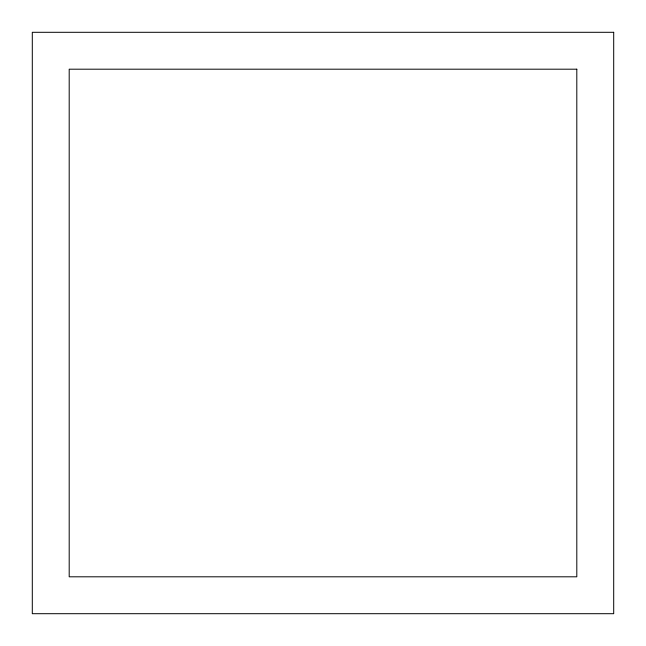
<?xml version="1.0" encoding="UTF-8"?>
<svg xmlns="http://www.w3.org/2000/svg" width="646" height="646" viewBox="0 0 646 646"><rect width="100%" height="100%" fill="white"/><g stroke="black" fill="none" stroke-linecap="round" stroke-linejoin="round"><path stroke-width="0.97" d="M613.7 32.3L32.3 32.3L32.3 613.7L613.7 613.7L613.7 32.3M576.805 69.195L69.195 69.195L69.195 576.805L576.805 576.805L576.805 69.195"/></g></svg>
